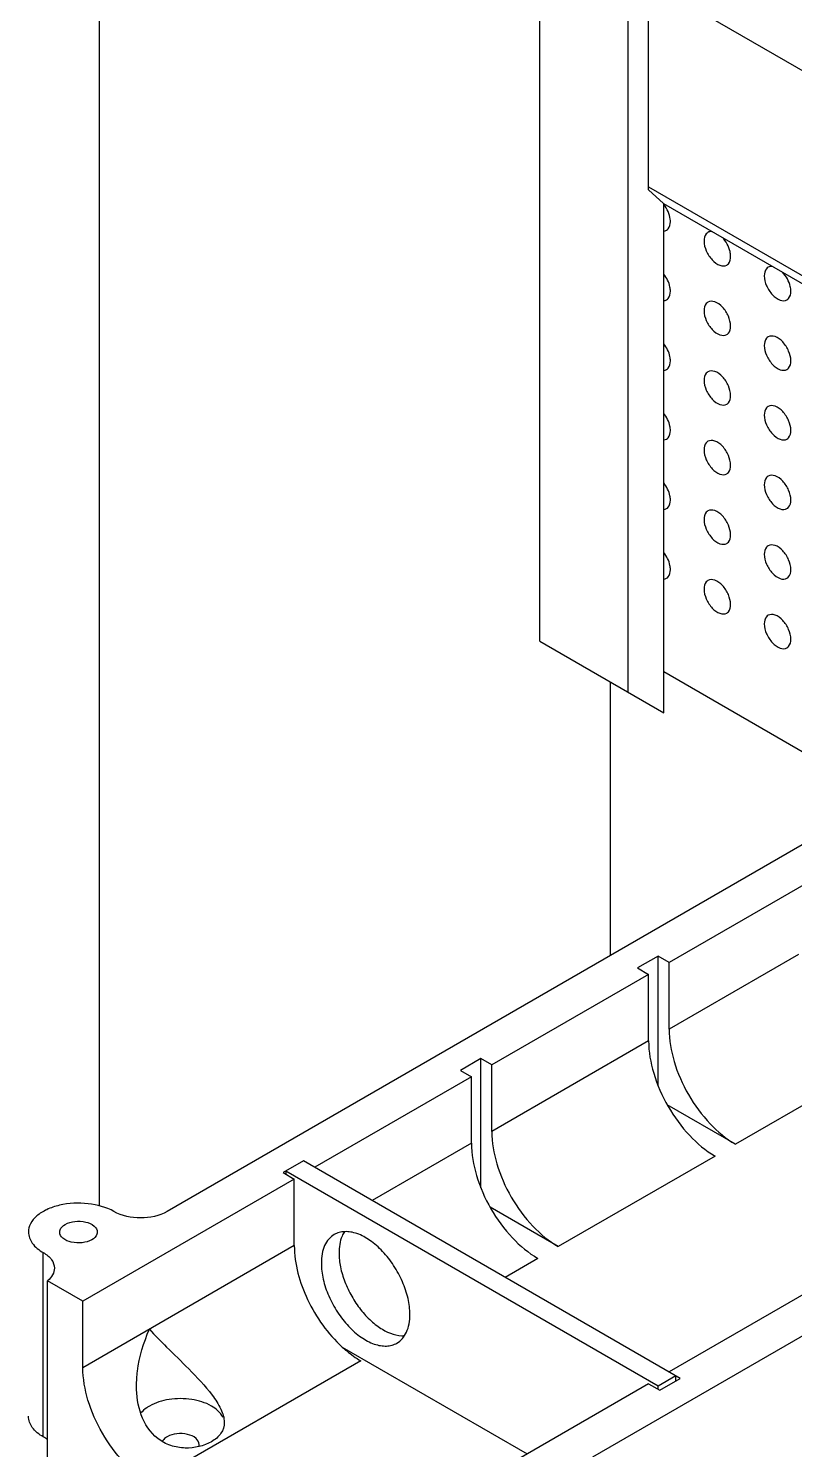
# Model space of a CAD drawing. Header units: millimetres. Extents: x 0 to 1189, y 0 to 841.
# Drawn here: x 907.1 to 968.2, y 201.2 to 314.5 of the extents above; entities that cross this region are included whole.
import ezdxf

# ---------------------------------------------------------------- set-up
doc = ezdxf.new("R2010")
doc.units = ezdxf.units.MM
doc.header["$LTSCALE"] = 65.395
doc.layers.get('0').update_dxf_attribs({"linetype": 'CONTINUOUS'})
doc.layers.add('AXIS', color=7, linetype='CONTINUOUS')

msp = doc.modelspace()

# ---------------------------------------------------------------- linework, layer by layer
at = {"color": 7, "linetype": 'Continuous'}
for p, q in [((912.76, 220.63), (912.76, 421.81)), ((956.57, 301.68), (956.57, 347.67)), ((947.9, 265.66), (947.9, 336.69)), ((954.97, 261.57), (954.97, 332.61)), ((956.57, 318.27), (969.28, 310.94)), ((956.57, 301.91), (971.4, 293.35)), ((956.57, 301.68), (957.78, 300.58)), ((957.78, 300.58), (971.42, 292.7)), ((957.8, 259.94), (957.8, 300.58)), ((947.9, 265.66), (957.8, 259.94)), ((975.26, 253.13), (957.8, 263.21)), ((953.55, 240.6), (953.55, 262.39)), ((990.81, 258.84), (958.22, 240.03)), ((978.44, 254.97), (918.16, 220.17)), ((957.34, 240.54), (955.71, 239.6)), ((957.34, 230.23), (957.34, 240.54)), ((958.22, 240.03), (957.34, 240.54)), ((955.71, 239.6), (956.59, 239.09)), ((958.22, 234.72), (958.22, 240.03)), ((956.59, 239.09), (944.08, 231.86)), ((956.59, 233.78), (956.59, 239.09)), ((1012.38, 235.37), (952.1, 200.57)), ((943.19, 232.37), (941.57, 231.43)), ((941.57, 231.43), (942.45, 230.92)), ((943.19, 222.07), (943.19, 232.37)), ((944.08, 231.86), (943.19, 232.37)), ((944.08, 226.55), (944.08, 231.86)), ((942.45, 230.92), (929.94, 223.7)), ((942.45, 225.62), (942.45, 230.92)), ((963.52, 225.53), (958.08, 228.68)), ((929.05, 224.21), (927.43, 223.27)), ((927.64, 223.39), (927.64, 223.15)), ((957.34, 206.24), (927.64, 223.39)), ((959.1, 206.86), (929.05, 224.21)), ((928.31, 222.76), (911.44, 213.02)), ((927.43, 223.27), (928.31, 222.76)), ((928.31, 217.45), (928.31, 222.76)), ((949.38, 217.37), (943.94, 220.51)), ((908.62, 116.67), (908.62, 214.65)), ((911.44, 213.02), (908.62, 214.65)), ((970.74, 214.59), (958.22, 207.37)), ((911.44, 207.71), (911.44, 213.02)), ((932.14, 209.36), (946.91, 200.83)), ((956.59, 206.43), (939.73, 196.69)), ((956.59, 206.43), (957.48, 205.92)), ((958.75, 207.06), (957.34, 206.24)), ((957.48, 205.92), (959.1, 206.86)), ((958.75, 206.65), (958.75, 207.06)), ((957.34, 206), (957.34, 206.24))]:
    msp.add_line(p, q, dxfattribs=at)
at = {"color": 9, "linetype": 'Continuous'}
for p, q in [((968.54, 240.68), (958.22, 234.72)), ((956.59, 233.78), (944.08, 226.55)), ((976.54, 233.05), (963.52, 225.53)), ((942.45, 225.62), (934.53, 221.04)), ((961.9, 224.59), (949.38, 217.37)), ((908.28, 202.19), (908.28, 216.89)), ((928.31, 217.45), (911.44, 207.71)), ((947.75, 216.43), (945.14, 214.92)), ((937.13, 210.3), (937.06, 210.26)), ((933.61, 208.26), (916.75, 198.53))]:
    msp.add_line(p, q, dxfattribs=at)
at = {"color": 7, "linetype": 'Continuous'}
for points, knots in [([(958.22, 234.72), (958.22, 233.85), (958.55, 232.02), (959.68, 229.44), (961.35, 227.17), (962.77, 225.97), (963.52, 225.53)], [0, 0, 0, 0, 0.237238, 0.500001, 0.762763, 1, 1, 1, 1]), ([(956.59, 233.78), (956.59, 232.91), (956.92, 231.08), (958.06, 228.5), (959.72, 226.23), (961.14, 225.03), (961.9, 224.59)], [0, 0, 0, 0, 0.237238, 0.500001, 0.762763, 1, 1, 1, 1]), ([(942.45, 225.62), (942.45, 224.75), (942.78, 222.91), (943.91, 220.34), (945.58, 218.06), (947, 216.86), (947.75, 216.43)], [0, 0, 0, 0, 0.237238, 0.500001, 0.762763, 1, 1, 1, 1]), ([(944.08, 226.55), (944.08, 225.68), (944.4, 223.85), (945.54, 221.27), (947.2, 219), (948.63, 217.8), (949.38, 217.37)], [0, 0, 0, 0, 0.237238, 0.500001, 0.762763, 1, 1, 1, 1]), ([(913.92, 220.17), (913.3, 220.52), (911.82, 220.92), (909.95, 220.83), (908.58, 220.37), (907.77, 219.88), (907.23, 219.26), (907.09, 218.76), (907.09, 218.53)], [0, 0, 0, 0, 0.269873, 0.561322, 0.695464, 0.813141, 0.912854, 1, 1, 1, 1]), ([(907.09, 218.53), (907.09, 218.22), (907.37, 217.52), (907.94, 217.08), (908.28, 216.89)], [0, 0, 0, 0, 0.448671, 1, 1, 1, 1]), ([(908.28, 216.89), (908.53, 216.75), (908.96, 216.42), (909.17, 215.89), (909.17, 215.66)], [0, 0, 0, 0, 0.551366, 1, 1, 1, 1]), ([(928.31, 217.45), (928.31, 215.98), (929.18, 212.95), (930.98, 210.41), (932.14, 209.36)], [0, 0, 0, 0, 0.48491, 1, 1, 1, 1]), ([(909.17, 215.66), (909.17, 215.47), (909.05, 215.08), (908.78, 214.79), (908.62, 214.65)], [0, 0, 0, 0, 0.463976, 1, 1, 1, 1]), ([(915.72, 206.26), (915.72, 206.65), (915.83, 208.2), (916.28, 209.71), (916.75, 210.78)], [0, 0, 0, 0, 0.250939, 1, 1, 1, 1]), ([(916.75, 210.78), (917.19, 210.29), (918.24, 209.24), (919.97, 207.55), (921.49, 205.95), (922.47, 204.51), (922.72, 203.71), (922.72, 203.35)], [0, 0, 0, 0, 0.204178, 0.460629, 0.750941, 0.887531, 1, 1, 1, 1]), ([(932.14, 209.36), (932.26, 209.25), (932.72, 208.85), (933.22, 208.49), (933.61, 208.26)], [0, 0, 0, 0, 0.261199, 1, 1, 1, 1]), ([(916.75, 198.53), (916, 198.96), (914.57, 200.16), (912.91, 202.43), (911.77, 205.01), (911.44, 206.84), (911.44, 207.71)], [0, 0, 0, 0, 0.237237, 0.499999, 0.762762, 1, 1, 1, 1]), ([(921.7, 201.81), (921.08, 201.45), (919.92, 201.19), (918.43, 201.45), (917.03, 202.19), (915.92, 203.92), (915.72, 205.48), (915.72, 206.26)], [0, 0, 0, 0, 0.235647, 0.364446, 0.492837, 0.74466, 1, 1, 1, 1]), ([(922.6, 203.75), (922.42, 204.13), (921.62, 204.82), (920.09, 205.26), (918.36, 205.27), (917.23, 204.93), (916.75, 204.65)], [0, 0, 0, 0, 0.200159, 0.458543, 0.741569, 1, 1, 1, 1]), ([(916.75, 204.65), (916.68, 204.61), (916.42, 204.45), (916.19, 204.25), (916.05, 204.08)], [0, 0, 0, 0, 0.267992, 1, 1, 1, 1]), ([(908.28, 202.19), (907.94, 202.38), (907.37, 202.82), (907.09, 203.52), (907.09, 203.84)], [0, 0, 0, 0, 0.551329, 1, 1, 1, 1]), ([(922.72, 203.35), (922.72, 203.05), (922.52, 202.39), (921.99, 201.98), (921.7, 201.81)], [0, 0, 0, 0, 0.471623, 1, 1, 1, 1]), ([(918.16, 202.2), (918.12, 202.18), (917.97, 202.08), (917.83, 201.94), (917.78, 201.82)], [0, 0, 0, 0, 0.277963, 1, 1, 1, 1]), ([(920.72, 201.59), (920.72, 201.77), (920.45, 202.18), (919.76, 202.44), (918.95, 202.49), (918.39, 202.34), (918.16, 202.2)], [0, 0, 0, 0, 0.183582, 0.435238, 0.728409, 1, 1, 1, 1])]:
    msp.add_open_spline(points, degree=3, knots=knots, dxfattribs=at)
for points in [[(918.16, 220.17), (917.53, 219.8), (916.04, 219.51), (914.55, 219.8), (913.92, 220.17)], [(908.62, 201.96), (908.51, 202.05), (908.4, 202.12), (908.28, 202.19)], [(920.69, 201.42), (920.71, 201.47), (920.72, 201.53), (920.72, 201.59)]]:
    msp.add_open_spline(points, degree=3, dxfattribs=at)
at = {"layer": 'AXIS', "color": 7, "linetype": 'Continuous'}
msp.add_arc((955.8, 298.9), 2.56, 23.7228, 38.638, dxfattribs=at)
for points, knots in [([(958.33, 299.13), (958.33, 299.2), (958.31, 299.47), (958.23, 299.74), (958.14, 299.93)], [0, 0, 0, 0, 0.230294, 1, 1, 1, 1]), ([(958.02, 298.45), (958.07, 298.48), (958.27, 298.65), (958.33, 298.93), (958.33, 299.13)], [0, 0, 0, 0, 0.220867, 1, 1, 1, 1]), ([(961.32, 298.27), (961.27, 298.24), (961.07, 298.07), (961.01, 297.78), (961.01, 297.58)], [0, 0, 0, 0, 0.220867, 1, 1, 1, 1]), ([(961.01, 297.58), (961.01, 297.31), (961.16, 296.76), (961.61, 296.08), (962.18, 295.61), (962.67, 295.58), (962.82, 295.67)], [0, 0, 0, 0, 0.271663, 0.564879, 0.816489, 1, 1, 1, 1]), ([(963.13, 296.36), (963.13, 296.49), (963.06, 297.04), (962.77, 297.56), (962.48, 297.87)], [0, 0, 0, 0, 0.230618, 1, 1, 1, 1]), ([(962.82, 295.67), (962.87, 295.7), (963.08, 295.87), (963.13, 296.16), (963.13, 296.36)], [0, 0, 0, 0, 0.220867, 1, 1, 1, 1]), ([(958.33, 293.58), (958.33, 293.69), (958.27, 294.18), (958.04, 294.65), (957.8, 294.94)], [0, 0, 0, 0, 0.229004, 1, 1, 1, 1]), ([(966.13, 295.49), (966.08, 295.46), (965.88, 295.29), (965.82, 295.01), (965.82, 294.81)], [0, 0, 0, 0, 0.220867, 1, 1, 1, 1]), ([(965.82, 294.81), (965.82, 294.54), (965.97, 293.98), (966.42, 293.3), (966.99, 292.83), (967.48, 292.8), (967.63, 292.89)], [0, 0, 0, 0, 0.271663, 0.564879, 0.816489, 1, 1, 1, 1]), ([(967.94, 293.58), (967.94, 293.71), (967.87, 294.26), (967.58, 294.78), (967.28, 295.09)], [0, 0, 0, 0, 0.230618, 1, 1, 1, 1]), ([(958.02, 292.89), (958.07, 292.92), (958.27, 293.09), (958.33, 293.38), (958.33, 293.58)], [0, 0, 0, 0, 0.220867, 1, 1, 1, 1]), ([(961.32, 292.72), (961.27, 292.69), (961.07, 292.52), (961.01, 292.23), (961.01, 292.03)], [0, 0, 0, 0, 0.220867, 1, 1, 1, 1]), ([(963.13, 290.8), (963.13, 291.07), (962.99, 291.63), (962.54, 292.31), (961.97, 292.78), (961.48, 292.81), (961.32, 292.72)], [0, 0, 0, 0, 0.271663, 0.564879, 0.816489, 1, 1, 1, 1]), ([(967.63, 292.89), (967.68, 292.92), (967.88, 293.09), (967.94, 293.38), (967.94, 293.58)], [0, 0, 0, 0, 0.220867, 1, 1, 1, 1]), ([(961.01, 292.03), (961.01, 291.76), (961.16, 291.2), (961.61, 290.52), (962.18, 290.06), (962.67, 290.03), (962.82, 290.12)], [0, 0, 0, 0, 0.271663, 0.564879, 0.816489, 1, 1, 1, 1]), ([(962.82, 290.12), (962.87, 290.15), (963.08, 290.32), (963.13, 290.6), (963.13, 290.8)], [0, 0, 0, 0, 0.220867, 1, 1, 1, 1]), ([(958.33, 288.03), (958.33, 288.14), (958.27, 288.63), (958.04, 289.1), (957.8, 289.39)], [0, 0, 0, 0, 0.229004, 1, 1, 1, 1]), ([(966.13, 289.94), (966.08, 289.91), (965.88, 289.74), (965.82, 289.45), (965.82, 289.25)], [0, 0, 0, 0, 0.220867, 1, 1, 1, 1]), ([(965.82, 289.25), (965.82, 288.98), (965.97, 288.43), (966.42, 287.75), (966.99, 287.28), (967.48, 287.25), (967.63, 287.34)], [0, 0, 0, 0, 0.271663, 0.564879, 0.816489, 1, 1, 1, 1]), ([(967.94, 288.03), (967.94, 288.3), (967.8, 288.85), (967.35, 289.53), (966.78, 290), (966.29, 290.03), (966.13, 289.94)], [0, 0, 0, 0, 0.271663, 0.564879, 0.816489, 1, 1, 1, 1]), ([(958.02, 287.34), (958.07, 287.37), (958.27, 287.54), (958.33, 287.83), (958.33, 288.03)], [0, 0, 0, 0, 0.220867, 1, 1, 1, 1]), ([(967.63, 287.34), (967.68, 287.37), (967.88, 287.54), (967.94, 287.83), (967.94, 288.03)], [0, 0, 0, 0, 0.220867, 1, 1, 1, 1]), ([(961.32, 287.16), (961.27, 287.13), (961.07, 286.96), (961.01, 286.68), (961.01, 286.48)], [0, 0, 0, 0, 0.220867, 1, 1, 1, 1]), ([(963.13, 285.25), (963.13, 285.52), (962.99, 286.08), (962.54, 286.76), (961.97, 287.23), (961.48, 287.25), (961.32, 287.16)], [0, 0, 0, 0, 0.271663, 0.564879, 0.816489, 1, 1, 1, 1]), ([(961.01, 286.48), (961.01, 286.21), (961.16, 285.65), (961.61, 284.97), (962.18, 284.5), (962.67, 284.48), (962.82, 284.57)], [0, 0, 0, 0, 0.271663, 0.564879, 0.816489, 1, 1, 1, 1]), ([(962.82, 284.57), (962.87, 284.59), (963.08, 284.77), (963.13, 285.05), (963.13, 285.25)], [0, 0, 0, 0, 0.220867, 1, 1, 1, 1]), ([(958.33, 282.48), (958.33, 282.59), (958.27, 283.08), (958.04, 283.54), (957.8, 283.84)], [0, 0, 0, 0, 0.229004, 1, 1, 1, 1]), ([(966.13, 284.39), (966.08, 284.36), (965.88, 284.19), (965.82, 283.9), (965.82, 283.7)], [0, 0, 0, 0, 0.220867, 1, 1, 1, 1]), ([(965.82, 283.7), (965.82, 283.43), (965.97, 282.88), (966.42, 282.2), (966.99, 281.73), (967.48, 281.7), (967.63, 281.79)], [0, 0, 0, 0, 0.271663, 0.564879, 0.816489, 1, 1, 1, 1]), ([(967.94, 282.48), (967.94, 282.74), (967.8, 283.3), (967.35, 283.98), (966.78, 284.45), (966.29, 284.48), (966.13, 284.39)], [0, 0, 0, 0, 0.271663, 0.564879, 0.816489, 1, 1, 1, 1]), ([(958.02, 281.79), (958.07, 281.82), (958.27, 281.99), (958.33, 282.27), (958.33, 282.48)], [0, 0, 0, 0, 0.220867, 1, 1, 1, 1]), ([(967.63, 281.79), (967.68, 281.82), (967.88, 281.99), (967.94, 282.27), (967.94, 282.48)], [0, 0, 0, 0, 0.220867, 1, 1, 1, 1]), ([(961.32, 281.61), (961.27, 281.58), (961.07, 281.41), (961.01, 281.13), (961.01, 280.92)], [0, 0, 0, 0, 0.220867, 1, 1, 1, 1]), ([(963.13, 279.7), (963.13, 279.97), (962.99, 280.53), (962.54, 281.21), (961.97, 281.67), (961.48, 281.7), (961.32, 281.61)], [0, 0, 0, 0, 0.271663, 0.564879, 0.816489, 1, 1, 1, 1]), ([(961.01, 280.92), (961.01, 280.66), (961.16, 280.1), (961.61, 279.42), (962.18, 278.95), (962.67, 278.92), (962.82, 279.01)], [0, 0, 0, 0, 0.271663, 0.564879, 0.816489, 1, 1, 1, 1]), ([(962.82, 279.01), (962.87, 279.04), (963.08, 279.21), (963.13, 279.5), (963.13, 279.7)], [0, 0, 0, 0, 0.220867, 1, 1, 1, 1]), ([(967.94, 276.92), (967.94, 277.19), (967.8, 277.75), (967.35, 278.43), (966.78, 278.9), (966.29, 278.93), (966.13, 278.83)], [0, 0, 0, 0, 0.271663, 0.564879, 0.816489, 1, 1, 1, 1]), ([(958.33, 276.92), (958.33, 277.04), (958.27, 277.53), (958.04, 277.99), (957.8, 278.29)], [0, 0, 0, 0, 0.229004, 1, 1, 1, 1]), ([(966.13, 278.83), (966.08, 278.81), (965.88, 278.64), (965.82, 278.35), (965.82, 278.15)], [0, 0, 0, 0, 0.220867, 1, 1, 1, 1]), ([(965.82, 278.15), (965.82, 277.88), (965.97, 277.32), (966.42, 276.64), (966.99, 276.17), (967.48, 276.15), (967.63, 276.24)], [0, 0, 0, 0, 0.271663, 0.564879, 0.816489, 1, 1, 1, 1]), ([(958.02, 276.24), (958.07, 276.27), (958.27, 276.44), (958.33, 276.72), (958.33, 276.92)], [0, 0, 0, 0, 0.220867, 1, 1, 1, 1]), ([(967.63, 276.24), (967.68, 276.27), (967.88, 276.44), (967.94, 276.72), (967.94, 276.92)], [0, 0, 0, 0, 0.220867, 1, 1, 1, 1]), ([(961.32, 276.06), (961.27, 276.03), (961.07, 275.86), (961.01, 275.57), (961.01, 275.37)], [0, 0, 0, 0, 0.220867, 1, 1, 1, 1]), ([(963.13, 274.15), (963.13, 274.42), (962.99, 274.97), (962.54, 275.65), (961.97, 276.12), (961.48, 276.15), (961.32, 276.06)], [0, 0, 0, 0, 0.271663, 0.564879, 0.816489, 1, 1, 1, 1]), ([(961.01, 275.37), (961.01, 275.1), (961.16, 274.55), (961.61, 273.87), (962.18, 273.4), (962.67, 273.37), (962.82, 273.46)], [0, 0, 0, 0, 0.271663, 0.564879, 0.816489, 1, 1, 1, 1]), ([(962.82, 273.46), (962.87, 273.49), (963.08, 273.66), (963.13, 273.95), (963.13, 274.15)], [0, 0, 0, 0, 0.220867, 1, 1, 1, 1]), ([(966.13, 273.28), (966.08, 273.25), (965.88, 273.08), (965.82, 272.8), (965.82, 272.6)], [0, 0, 0, 0, 0.220867, 1, 1, 1, 1]), ([(967.94, 271.37), (967.94, 271.64), (967.8, 272.2), (967.35, 272.88), (966.78, 273.35), (966.29, 273.37), (966.13, 273.28)], [0, 0, 0, 0, 0.271663, 0.564879, 0.816489, 1, 1, 1, 1]), ([(958.33, 271.37), (958.33, 271.48), (958.27, 271.98), (958.04, 272.44), (957.8, 272.74)], [0, 0, 0, 0, 0.229004, 1, 1, 1, 1]), ([(965.82, 272.6), (965.82, 272.33), (965.97, 271.77), (966.42, 271.09), (966.99, 270.62), (967.48, 270.59), (967.63, 270.69)], [0, 0, 0, 0, 0.271663, 0.564879, 0.816489, 1, 1, 1, 1]), ([(958.02, 270.69), (958.07, 270.71), (958.27, 270.88), (958.33, 271.17), (958.33, 271.37)], [0, 0, 0, 0, 0.220867, 1, 1, 1, 1]), ([(967.63, 270.69), (967.68, 270.71), (967.88, 270.88), (967.94, 271.17), (967.94, 271.37)], [0, 0, 0, 0, 0.220867, 1, 1, 1, 1]), ([(961.32, 270.51), (961.27, 270.48), (961.07, 270.31), (961.01, 270.02), (961.01, 269.82)], [0, 0, 0, 0, 0.220867, 1, 1, 1, 1]), ([(961.01, 269.82), (961.01, 269.55), (961.16, 268.99), (961.61, 268.31), (962.18, 267.85), (962.67, 267.82), (962.82, 267.91)], [0, 0, 0, 0, 0.271663, 0.564879, 0.816489, 1, 1, 1, 1]), ([(963.13, 268.6), (963.13, 268.86), (962.99, 269.42), (962.54, 270.1), (961.97, 270.57), (961.48, 270.6), (961.32, 270.51)], [0, 0, 0, 0, 0.271663, 0.564879, 0.816489, 1, 1, 1, 1]), ([(962.82, 267.91), (962.87, 267.94), (963.08, 268.11), (963.13, 268.39), (963.13, 268.6)], [0, 0, 0, 0, 0.220867, 1, 1, 1, 1]), ([(966.13, 267.73), (966.08, 267.7), (965.88, 267.53), (965.82, 267.25), (965.82, 267.04)], [0, 0, 0, 0, 0.220867, 1, 1, 1, 1]), ([(967.94, 265.82), (967.94, 266.09), (967.8, 266.65), (967.35, 267.32), (966.78, 267.79), (966.29, 267.82), (966.13, 267.73)], [0, 0, 0, 0, 0.271663, 0.564879, 0.816489, 1, 1, 1, 1]), ([(965.82, 267.04), (965.82, 266.78), (965.97, 266.22), (966.42, 265.54), (966.99, 265.07), (967.48, 265.04), (967.63, 265.13)], [0, 0, 0, 0, 0.271663, 0.564879, 0.816489, 1, 1, 1, 1]), ([(967.63, 265.13), (967.68, 265.16), (967.88, 265.33), (967.94, 265.62), (967.94, 265.82)], [0, 0, 0, 0, 0.220867, 1, 1, 1, 1]), ([(909.59, 218.53), (909.59, 218.59), (909.64, 218.85), (909.86, 219.04), (910.03, 219.14)], [0, 0, 0, 0, 0.220966, 1, 1, 1, 1]), ([(910.03, 219.14), (910.26, 219.28), (910.82, 219.43), (911.63, 219.38), (912.32, 219.12), (912.59, 218.71), (912.59, 218.53)], [0, 0, 0, 0, 0.271611, 0.564793, 0.816422, 1, 1, 1, 1]), ([(912.15, 217.92), (911.92, 217.79), (911.36, 217.63), (910.55, 217.68), (909.86, 217.94), (909.59, 218.35), (909.59, 218.53)], [0, 0, 0, 0, 0.271611, 0.564793, 0.816422, 1, 1, 1, 1]), ([(912.59, 218.53), (912.59, 218.48), (912.55, 218.21), (912.33, 218.02), (912.15, 217.92)], [0, 0, 0, 0, 0.220966, 1, 1, 1, 1]), ([(931.5, 218.33), (931.34, 218.24), (931.03, 217.98), (930.7, 217.44), (930.5, 216.78), (930.47, 216.3), (930.47, 216.04)], [0, 0, 0, 0, 0.217771, 0.450954, 0.710191, 1, 1, 1, 1]), ([(937.54, 211.96), (937.54, 212.39), (937.42, 213.29), (936.97, 214.6), (936.28, 215.88), (935.41, 216.99), (934.42, 217.87), (933.53, 218.36), (932.83, 218.55), (932.34, 218.58), (931.9, 218.51), (931.62, 218.4), (931.5, 218.33)], [0, 0, 0, 0, 0.128683, 0.270274, 0.417429, 0.561776, 0.695446, 0.812712, 0.864677, 0.912511, 0.95714, 1, 1, 1, 1]), ([(932.31, 218.56), (932.24, 218.45), (931.96, 217.92), (931.88, 217.32), (931.88, 216.86)], [0, 0, 0, 0, 0.225485, 1, 1, 1, 1]), ([(931.88, 216.86), (931.88, 216.49), (931.97, 215.7), (932.32, 214.54), (932.87, 213.4), (933.57, 212.34), (934.27, 211.58), (934.88, 211.08), (935.69, 210.53), (936.5, 210.22), (937.11, 210.26)], [0, 0, 0, 0, 0.122943, 0.257447, 0.398315, 0.53941, 0.674574, 0.73828, 0.798642, 1, 1, 1, 1]), ([(930.47, 216.04), (930.47, 215.61), (930.59, 214.72), (931.03, 213.4), (931.72, 212.13), (932.59, 211.01), (933.58, 210.13), (934.48, 209.64), (935.18, 209.46), (935.66, 209.42), (936.11, 209.49), (936.38, 209.6), (936.5, 209.67)], [0, 0, 0, 0, 0.128683, 0.270274, 0.417429, 0.561776, 0.695446, 0.812712, 0.864677, 0.912511, 0.95714, 1, 1, 1, 1]), ([(936.5, 209.67), (936.67, 209.77), (936.97, 210.03), (937.3, 210.56), (937.5, 211.22), (937.54, 211.71), (937.54, 211.96)], [0, 0, 0, 0, 0.217771, 0.450954, 0.710191, 1, 1, 1, 1])]:
    msp.add_open_spline(points, degree=3, knots=knots, dxfattribs=at)
for points in [[(957.8, 298.38), (957.87, 298.39), (957.95, 298.41), (958.02, 298.45)], [(961.67, 298.33), (961.55, 298.35), (961.42, 298.33), (961.32, 298.27)], [(966.48, 295.56), (966.36, 295.57), (966.23, 295.55), (966.13, 295.49)], [(957.8, 292.83), (957.87, 292.83), (957.95, 292.86), (958.02, 292.89)], [(957.8, 287.27), (957.87, 287.28), (957.95, 287.3), (958.02, 287.34)], [(957.8, 281.72), (957.87, 281.73), (957.95, 281.75), (958.02, 281.79)], [(957.8, 276.17), (957.87, 276.18), (957.95, 276.2), (958.02, 276.24)], [(957.8, 270.62), (957.87, 270.62), (957.95, 270.65), (958.02, 270.69)]]:
    msp.add_open_spline(points, degree=3, dxfattribs=at)

doc.saveas('drawing.dxf')
